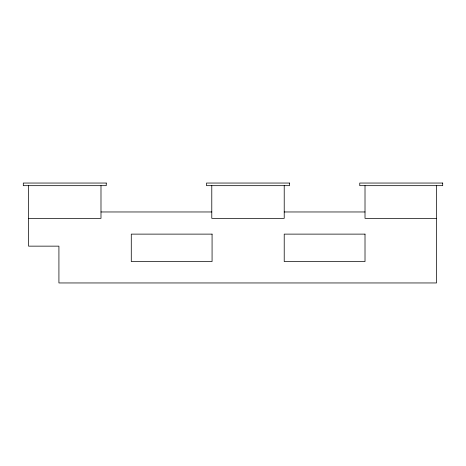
<?xml version="1.0" encoding="UTF-8"?>
<svg xmlns="http://www.w3.org/2000/svg" width="466" height="466" viewBox="0 0 466 466"><rect width="100%" height="100%" fill="white"/><g stroke="black" fill="none" stroke-linecap="round" stroke-linejoin="round"><path stroke-width="0.7" d="M100.988 211.966L211.785 211.966M284.219 211.966L365.012 211.966M28.56 218.35L100.988 218.35L100.988 185.672M436.52 218.35L365.012 218.35L365.012 185.672M436.52 185.672L436.52 282.955L58.92 282.955L58.92 246.147L28.56 246.147L28.56 185.672M284.219 185.672L284.219 218.35L211.785 218.35L211.785 185.672M106.248 183.045L23.3 183.045L23.3 185.672L106.248 185.672L106.248 183.045M289.479 183.045L206.525 183.045L206.525 185.672L289.479 185.672L289.479 183.045M442.7 183.045L359.752 183.045L359.752 185.672L442.7 185.672L442.7 183.045M212.071 234.124L131.278 234.124L131.278 261.548L212.071 261.548L212.071 234.124M365.012 234.124L284.219 234.124L284.219 261.548L365.012 261.548L365.012 234.124"/></g></svg>
